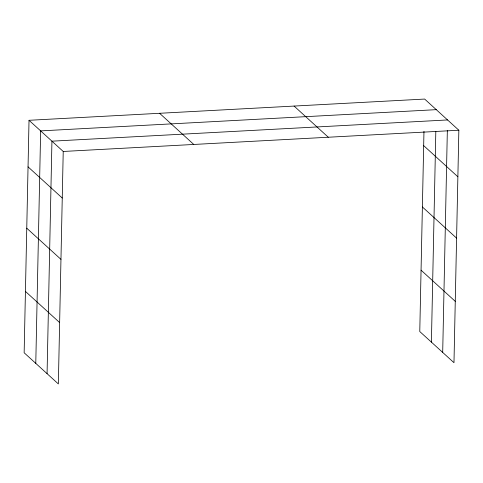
<?xml version="1.0" encoding="UTF-8"?>
<svg xmlns="http://www.w3.org/2000/svg" width="483" height="483" viewBox="0 0 483 483"><rect width="100%" height="100%" fill="white"/><g stroke="black" fill="none" stroke-linecap="round" stroke-linejoin="round"><path stroke-width="0.72" d="M29.022 120.297L24.15 352.771L58.352 383.937L63.225 151.463L29.022 120.297L424.648 99.063L458.85 130.229L453.978 362.703L419.775 331.537L423.971 131.352M35.778 363.367L40.65 130.893L436.276 109.659M47.068 373.649L51.935 141.175L447.566 119.947M431.404 342.133L435.817 131.436M442.694 352.421L447.343 130.458M63.225 151.463L458.85 130.229M423.669 145.624L457.872 176.784M422.39 206.972L456.592 238.137M294.093 106.073L328.295 137.238M421.061 270.184L455.264 301.35M159.577 113.288L193.78 144.453M28.044 166.852L62.247 198.018M26.758 228.205L60.961 259.371M25.436 291.418L59.638 322.584"/></g></svg>
